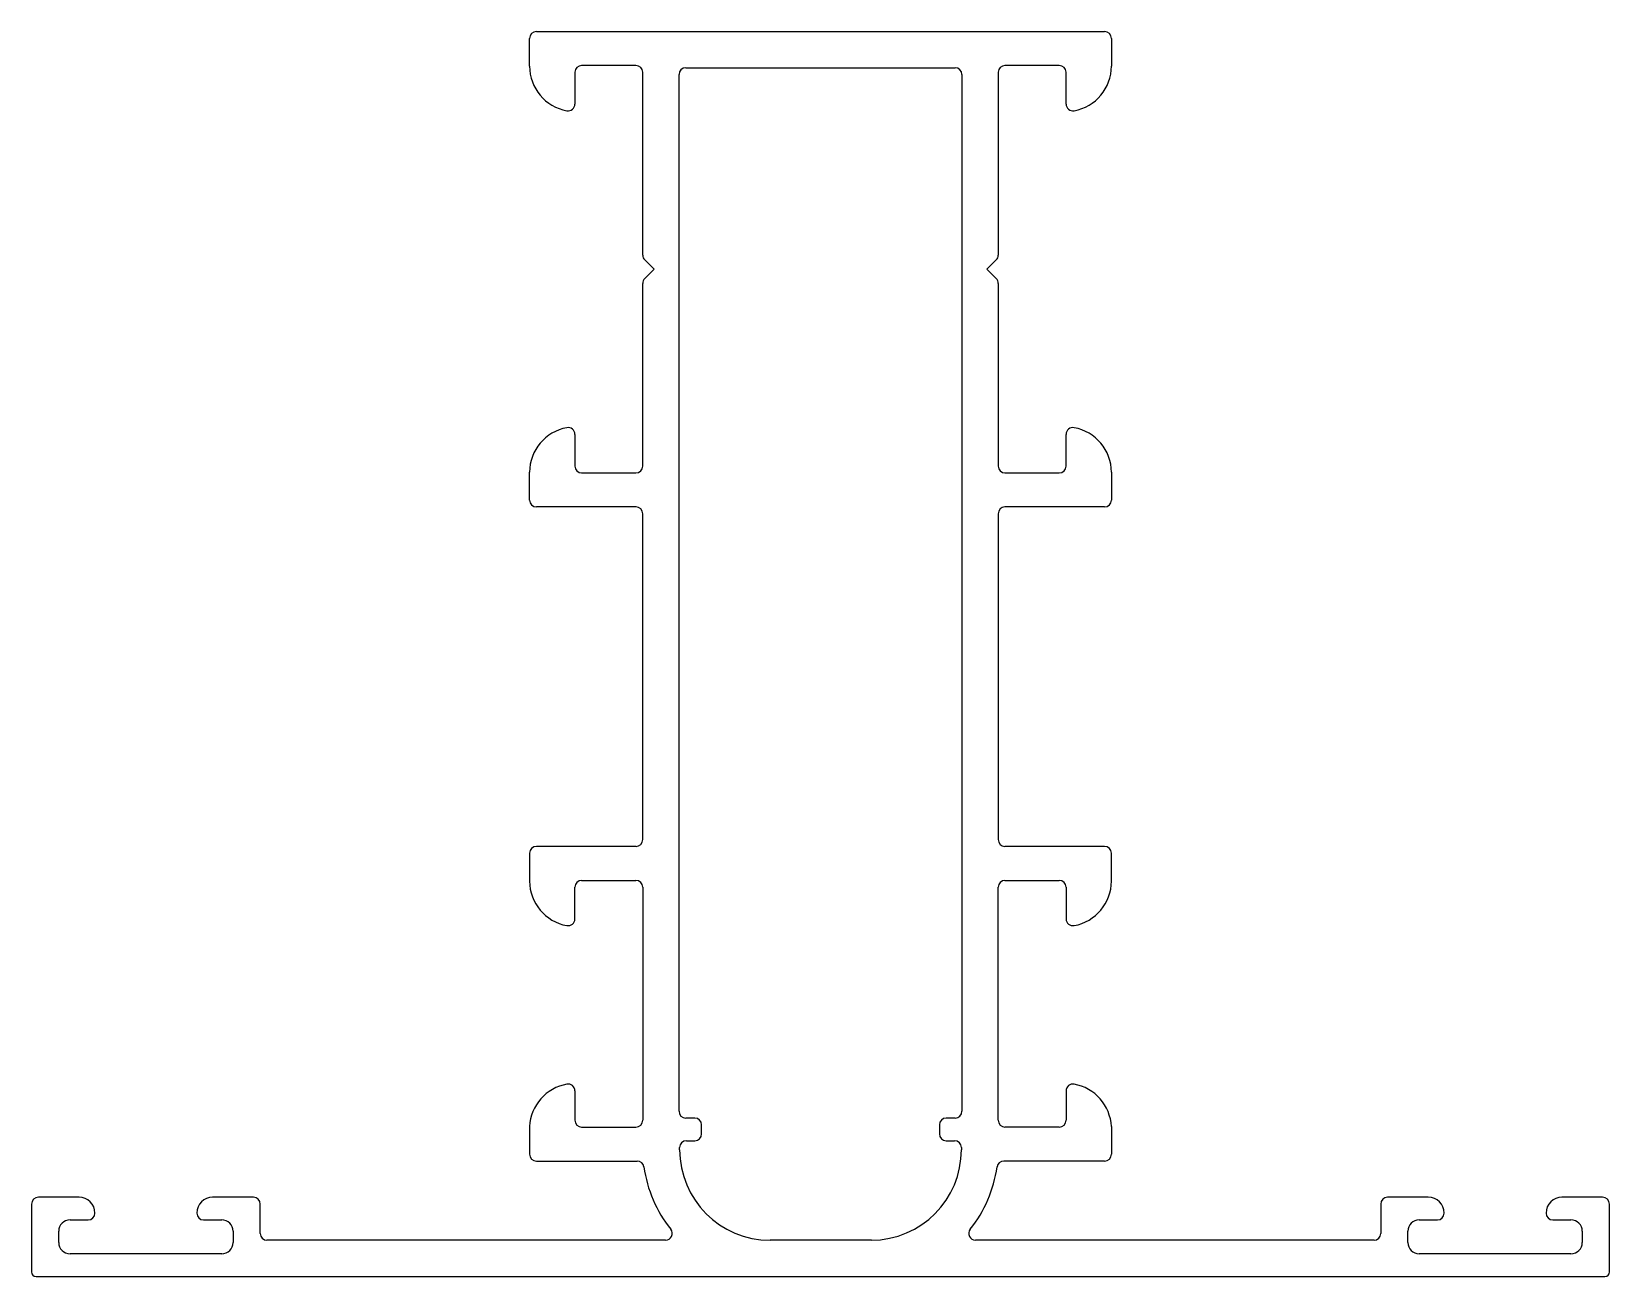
# Model space of a CAD drawing. Extents: x 670.6 to 740.3, y 495.9 to 550.9.
import ezdxf

# ---------------------------------------------------------------- set-up
doc = ezdxf.new("R2010")
doc.units = 0
doc.layers.get('0').update_dxf_attribs({"linetype": 'CONTINUOUS'})

msp = doc.modelspace()

# ---------------------------------------------------------------- linework, layer by layer
at = {"color": 0}
for p, q in [((692.593, 549.412), (692.593, 550.642)), ((692.893, 550.942), (717.993, 550.942)), ((718.293, 550.642), (718.293, 549.412)), ((697.293, 549.442), (694.893, 549.442)), ((699.493, 549.342), (711.393, 549.342)), ((715.993, 549.442), (713.593, 549.442)), ((694.593, 549.142), (694.593, 547.739)), ((697.593, 541.067), (697.593, 549.142)), ((699.193, 503.24), (699.193, 549.042)), ((711.693, 549.042), (711.693, 503.24)), ((713.293, 549.142), (713.293, 541.067)), ((716.293, 547.739), (716.293, 549.142)), ((698.093, 540.442), (697.681, 540.855)), ((697.681, 540.03), (698.093, 540.442)), ((713.205, 540.855), (712.793, 540.442)), ((712.793, 540.442), (713.205, 540.03)), ((697.593, 531.742), (697.593, 539.818)), ((713.293, 539.818), (713.293, 531.742)), ((694.593, 533.146), (694.593, 531.742)), ((716.293, 531.742), (716.293, 533.146)), ((692.593, 530.242), (692.593, 531.472)), ((694.893, 531.442), (697.293, 531.442)), ((713.593, 531.442), (715.993, 531.442)), ((718.293, 531.472), (718.293, 530.242)), ((697.294, 529.942), (692.893, 529.942)), ((717.993, 529.942), (713.59, 529.942)), ((697.594, 515.24), (697.594, 529.642)), ((713.29, 529.642), (713.29, 515.24)), ((692.593, 514.64), (692.593, 513.413)), ((697.294, 514.94), (692.893, 514.94)), ((717.993, 514.94), (713.59, 514.94)), ((718.293, 513.413), (718.293, 514.64)), ((694.593, 511.74), (694.593, 513.14)), ((694.893, 513.44), (697.293, 513.44)), ((697.593, 513.14), (697.593, 502.842)), ((713.293, 502.842), (713.293, 513.14)), ((713.593, 513.44), (715.993, 513.44)), ((716.293, 513.14), (716.293, 511.74)), ((694.593, 504.142), (694.593, 502.842)), ((716.293, 504.142), (716.293, 502.842)), ((692.593, 502.569), (692.593, 501.342)), ((694.893, 502.542), (697.293, 502.542)), ((699.893, 502.94), (699.493, 502.94)), ((700.193, 502.24), (700.193, 502.64)), ((710.693, 502.64), (710.693, 502.24)), ((711.393, 502.94), (710.993, 502.94)), ((715.993, 502.542), (713.593, 502.542)), ((718.293, 502.569), (718.293, 501.342)), ((699.519, 501.94), (699.893, 501.94)), ((710.993, 501.94), (711.368, 501.94)), ((699.219, 501.542), (699.219, 501.64)), ((711.668, 501.64), (711.668, 501.542)), ((692.893, 501.042), (697.348, 501.042)), ((717.993, 501.042), (713.539, 501.042)), ((670.593, 499.142), (670.593, 496.142)), ((672.693, 499.442), (670.893, 499.442)), ((680.393, 499.442), (678.593, 499.442)), ((680.693, 497.842), (680.693, 499.142)), ((730.193, 499.142), (730.193, 497.842)), ((732.293, 499.442), (730.493, 499.442)), ((739.993, 499.442), (738.193, 499.442)), ((740.293, 496.142), (740.293, 499.142)), ((672.293, 498.442), (673.093, 498.442)), ((678.193, 498.442), (678.993, 498.442)), ((731.893, 498.442), (732.693, 498.442)), ((737.793, 498.442), (738.593, 498.442)), ((671.793, 497.442), (671.793, 497.942)), ((679.493, 497.942), (679.493, 497.442)), ((731.393, 497.442), (731.393, 497.942)), ((739.093, 497.942), (739.093, 497.442)), ((698.597, 497.542), (680.993, 497.542)), ((707.693, 497.542), (703.219, 497.542)), ((729.893, 497.542), (712.289, 497.542)), ((678.993, 496.942), (672.293, 496.942)), ((738.593, 496.942), (731.893, 496.942)), ((670.793, 495.942), (740.093, 495.942))]:
    msp.add_line(p, q, dxfattribs=at)
for centre, radius, start, end in [((692.893, 550.642), 0.3, 90, 180), ((717.993, 550.642), 0.3, 0, 90), ((694.593, 549.412), 2, 180, 259.83575), ((694.893, 549.142), 0.3, 90, 180), ((697.293, 549.142), 0.3, 360, 90), ((699.493, 549.042), 0.3, 90, 180), ((711.393, 549.042), 0.3, 0, 90), ((713.593, 549.142), 0.3, 90, 180), ((715.993, 549.142), 0.3, 360, 90), ((716.293, 549.412), 2, 280.16425, 0), ((694.293, 547.739), 0.3, 259.83575, 0), ((716.593, 547.739), 0.3, 180, 280.16425), ((697.893, 541.067), 0.3, 180, 225), ((712.993, 541.067), 0.3, 315, 0), ((697.893, 539.818), 0.3, 135, 180), ((712.993, 539.818), 0.3, 0, 45), ((694.593, 531.472), 2, 100.16425, 180), ((694.293, 533.146), 0.3, 360, 100.16425), ((716.593, 533.146), 0.3, 79.83575, 180), ((716.293, 531.472), 2, 0, 79.83575), ((694.893, 531.742), 0.3, 180, 270), ((697.293, 531.742), 0.3, 270, 0), ((713.593, 531.742), 0.3, 180, 270), ((715.993, 531.742), 0.3, 270, 0), ((692.893, 530.242), 0.3, 180, 270), ((697.294, 529.642), 0.3, 0, 90), ((713.59, 529.642), 0.3, 90, 180), ((717.993, 530.242), 0.3, 270, 0), ((697.294, 515.24), 0.3, 270, 0), ((713.59, 515.24), 0.3, 180, 270), ((692.893, 514.64), 0.3, 90, 180), ((717.993, 514.64), 0.3, 0, 90), ((694.593, 513.413), 2, 180, 259.83575), ((694.893, 513.14), 0.3, 90, 180), ((697.293, 513.14), 0.3, 360, 90), ((713.593, 513.14), 0.3, 90, 180), ((715.993, 513.14), 0.3, 360, 90), ((716.293, 513.413), 2, 280.16425, 360), ((694.293, 511.74), 0.3, 259.83575, 0), ((716.593, 511.74), 0.3, 180, 280.16425), ((694.595, 502.465), 2.005, 100.19904, 177.01033), ((694.293, 504.142), 0.3, 360, 100.19904), ((716.593, 504.142), 0.3, 79.80096, 180), ((716.291, 502.465), 2.005, 2.98967, 79.80096), ((699.493, 503.24), 0.3, 180, 270), ((711.393, 503.24), 0.3, 270, 0), ((694.893, 502.842), 0.3, 180, 270), ((697.293, 502.842), 0.3, 270, 360), ((699.893, 502.64), 0.3, 0, 90), ((710.993, 502.64), 0.3, 90, 180), ((713.593, 502.842), 0.3, 180, 270), ((715.993, 502.842), 0.3, 270, 0), ((699.519, 501.64), 0.3, 90, 180), ((699.893, 502.24), 0.3, 270, 0), ((710.993, 502.24), 0.3, 180, 270), ((711.368, 501.64), 0.3, 0, 90), ((692.893, 501.342), 0.3, 180, 270), ((703.219, 501.542), 4, 180, 270), ((707.668, 501.542), 4, 270.36428, 0), ((717.993, 501.342), 0.3, 270, 0), ((697.348, 500.742), 0.3, 7.79292, 90), ((703.193, 501.542), 5.6, 187.79292, 218.83786), ((707.693, 501.542), 5.6, 321.16214, 352.20708), ((713.539, 500.742), 0.3, 90, 172.20708), ((670.893, 499.142), 0.3, 90, 180), ((672.693, 498.742), 0.7, 0, 90), ((678.593, 498.742), 0.7, 90, 180), ((680.393, 499.142), 0.3, 360, 90), ((730.493, 499.142), 0.3, 90, 180), ((732.293, 498.742), 0.7, 0, 90), ((738.193, 498.742), 0.7, 90, 180), ((739.993, 499.142), 0.3, 0, 90), ((672.293, 497.942), 0.5, 90, 180), ((673.093, 498.742), 0.3, 270, 0), ((678.193, 498.742), 0.3, 180, 270), ((678.993, 497.942), 0.5, 360, 90), ((731.893, 497.942), 0.5, 90, 180), ((732.693, 498.742), 0.3, 270, 360), ((737.793, 498.742), 0.3, 180, 270), ((738.593, 497.942), 0.5, 0, 90), ((680.993, 497.842), 0.3, 180, 270), ((698.597, 497.842), 0.3, 270, 38.83786), ((712.289, 497.842), 0.3, 141.16214, 270), ((729.893, 497.842), 0.3, 270, 0), ((672.293, 497.442), 0.5, 180, 270), ((678.993, 497.442), 0.5, 270, 360), ((731.893, 497.442), 0.5, 180, 270), ((738.593, 497.442), 0.5, 270, 0), ((670.793, 496.142), 0.2, 180, 270), ((740.093, 496.142), 0.2, 270, 0)]:
    msp.add_arc(centre, radius, start, end, dxfattribs=at)

doc.saveas('drawing.dxf')
